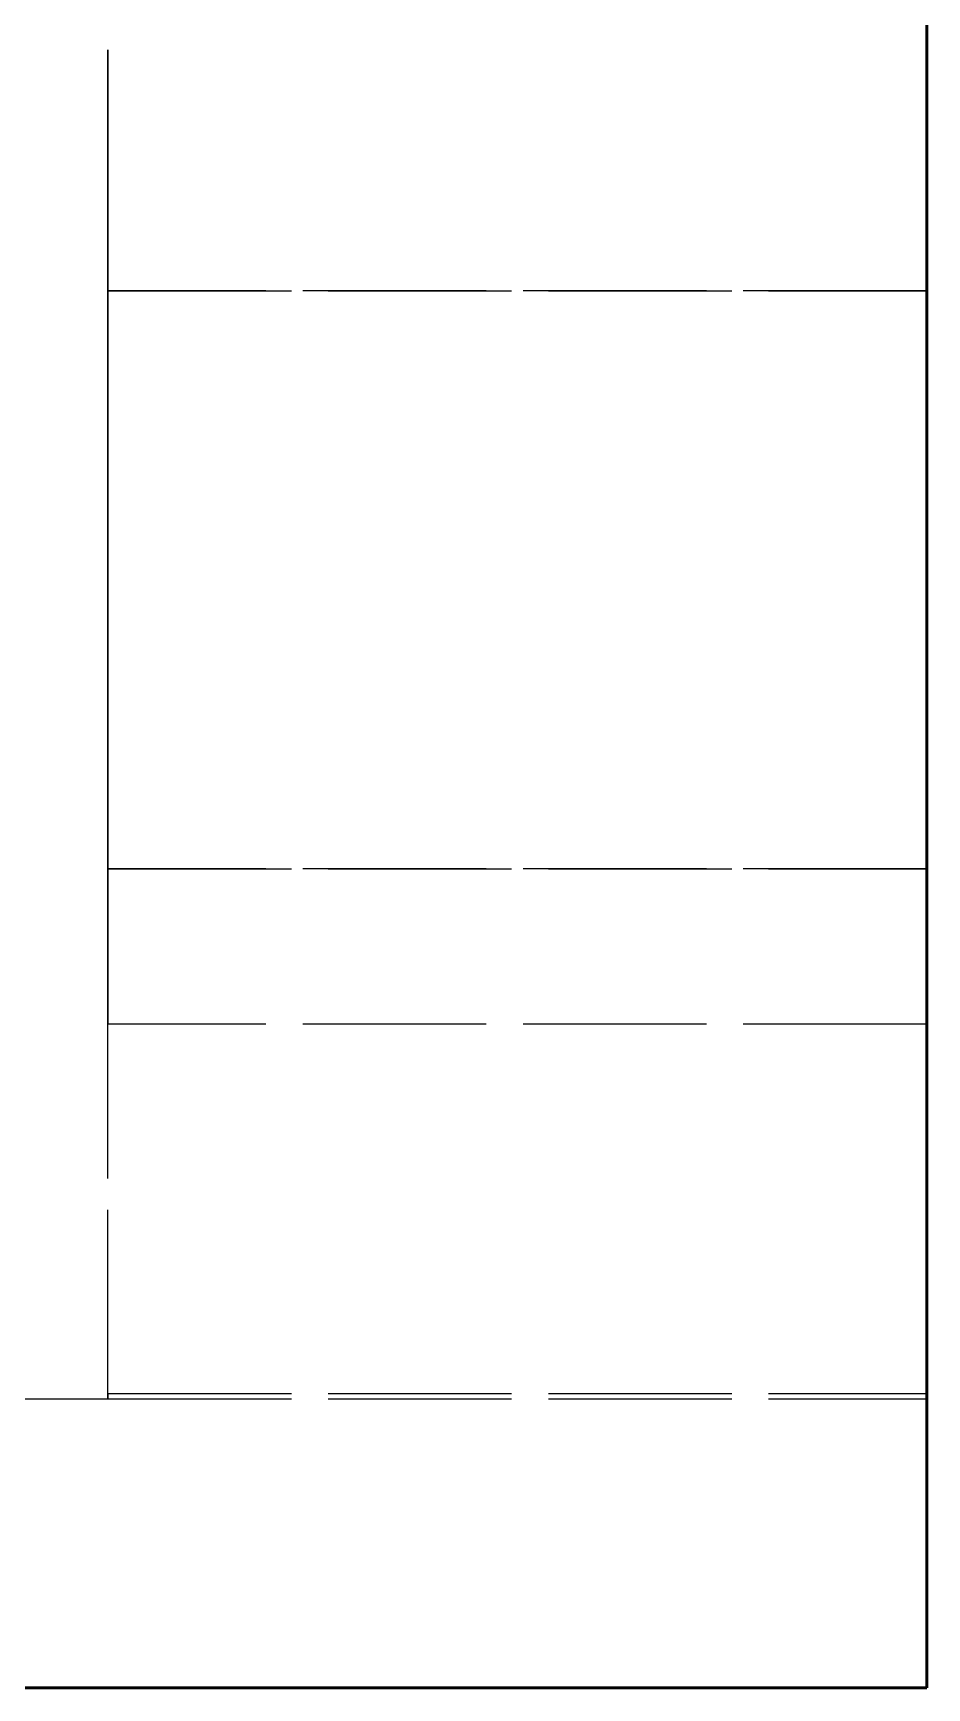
# Model space of a CAD drawing. Header units: millimetres. Extents: x 0 to 420, y 0 to 297.
# Drawn here: x 172.82 to 179, y 225.67 to 237.12 of the extents above; entities that cross this region are included whole.
import ezdxf

# ---------------------------------------------------------------- set-up
doc = ezdxf.new("R2010")
doc.units = ezdxf.units.MM
doc.linetypes.add('DASHED', pattern=[1.524, 1.27, -0.254])
doc.layers.add('HIDDEN', color=8, linetype='DASHED', lineweight=25)
doc.layers.add('VISIBLE', color=7, linetype='CONTINUOUS', lineweight=50)

msp = doc.modelspace()

# ---------------------------------------------------------------- linework, layer by layer
at = {"layer": 'HIDDEN'}
for points in [[(179, 272), (179, 235.33333)], [(179, 235.33333), (179, 272)], [(179, 233.66667), (179, 272)], [(173.33333, 237), (173.33333, 236.99645)], [(173.33333, 236.99834), (173.33333, 237)], [(173.33333, 237), (173.33333, 236.99834)], [(173.33333, 236.99645), (173.33333, 237)], [(173.33333, 236.9801), (173.33333, 236.99834)], [(173.33333, 236.99834), (173.33333, 236.9801)], [(173.33333, 236.99645), (173.33333, 236.97443)], [(173.33333, 236.97443), (173.33333, 236.99645)], [(173.33333, 236.94183), (173.33333, 236.9801)], [(173.33333, 236.9801), (173.33333, 236.94183)], [(173.33333, 236.97443), (173.33333, 236.93241)], [(173.33333, 236.93241), (173.33333, 236.97443)], [(173.33333, 236.88373), (173.33333, 236.94183)], [(173.33333, 236.94183), (173.33333, 236.88373)], [(173.33333, 236.93241), (173.33333, 236.87061)], [(173.33333, 236.87061), (173.33333, 236.93241)], [(179, 237), (179, 236.99834)], [(179, 236.99645), (179, 237)], [(179, 237), (179, 236.99645)], [(179, 236.99834), (179, 237)], [(179, 236.99834), (179, 236.9801)], [(179, 236.9801), (179, 236.99834)], [(179, 236.97443), (179, 236.99645)], [(179, 236.99645), (179, 236.97443)], [(179, 236.9801), (179, 236.94183)], [(179, 236.94183), (179, 236.9801)], [(179, 236.93241), (179, 236.97443)], [(179, 236.97443), (179, 236.93241)], [(179, 236.94183), (179, 236.88373)], [(179, 236.88373), (179, 236.94183)], [(179, 236.87061), (179, 236.93241)], [(179, 236.93241), (179, 236.87061)], [(173.33333, 236.80613), (173.33333, 236.88373)], [(173.33333, 236.88373), (173.33333, 236.80613)], [(173.33333, 236.87061), (173.33333, 236.78939)], [(173.33333, 236.78939), (173.33333, 236.87061)], [(173.33333, 236.70945), (173.33333, 236.80613)], [(173.33333, 236.80613), (173.33333, 236.70945)], [(173.33333, 236.78939), (173.33333, 236.68918)], [(173.33333, 236.68918), (173.33333, 236.78939)], [(179, 236.88373), (179, 236.80613)], [(179, 236.80613), (179, 236.88373)], [(179, 236.78939), (179, 236.87061)], [(179, 236.87061), (179, 236.78939)], [(179, 236.80613), (179, 236.70945)], [(179, 236.70945), (179, 236.80613)], [(179, 236.68918), (179, 236.78939)], [(179, 236.78939), (179, 236.68918)], [(173.33333, 236.59422), (173.33333, 236.70945)], [(173.33333, 236.70945), (173.33333, 236.59422)], [(173.33333, 236.68918), (173.33333, 236.57053)], [(173.33333, 236.57053), (173.33333, 236.68918)], [(179, 236.70945), (179, 236.59422)], [(179, 236.59422), (179, 236.70945)], [(179, 236.57053), (179, 236.68918)], [(179, 236.68918), (179, 236.57053)], [(173.33333, 236.46108), (173.33333, 236.59422)], [(173.33333, 236.59422), (173.33333, 236.46108)], [(173.33333, 236.57053), (173.33333, 236.4341)], [(173.33333, 236.4341), (173.33333, 236.57053)], [(179, 236.59422), (179, 236.46108)], [(179, 236.46108), (179, 236.59422)], [(179, 236.4341), (179, 236.57053)], [(179, 236.57053), (179, 236.4341)], [(173.33333, 236.31075), (173.33333, 236.46108)], [(173.33333, 236.46108), (173.33333, 236.31075)], [(179, 236.46108), (179, 236.31075)], [(179, 236.31075), (179, 236.46108)], [(173.33333, 236.4341), (173.33333, 236.28063)], [(173.33333, 236.28063), (173.33333, 236.4341)], [(179, 236.28063), (179, 236.4341)], [(179, 236.4341), (179, 236.28063)], [(173.33333, 236.14407), (173.33333, 236.31075)], [(173.33333, 236.31075), (173.33333, 236.14407)], [(173.33333, 236.28063), (173.33333, 236.11097)], [(173.33333, 236.11097), (173.33333, 236.28063)], [(179, 236.31075), (179, 236.14407)], [(179, 236.14407), (179, 236.31075)], [(179, 236.11097), (179, 236.28063)], [(179, 236.28063), (179, 236.11097)], [(173.33333, 235.96195), (173.33333, 236.14407)], [(173.33333, 236.14407), (173.33333, 235.96195)], [(173.33333, 236.11097), (173.33333, 235.92606)], [(173.33333, 235.92606), (173.33333, 236.11097)], [(179, 236.14407), (179, 235.96195)], [(179, 235.96195), (179, 236.14407)], [(179, 235.92606), (179, 236.11097)], [(179, 236.11097), (179, 235.92606)], [(173.33333, 235.76539), (173.33333, 235.96195)], [(173.33333, 235.96195), (173.33333, 235.76539)], [(173.33333, 235.92606), (173.33333, 235.7269)], [(173.33333, 235.7269), (173.33333, 235.92606)], [(179, 235.96195), (179, 235.76539)], [(179, 235.76539), (179, 235.96195)], [(179, 235.7269), (179, 235.92606)], [(179, 235.92606), (179, 235.7269)], [(173.33333, 235.55546), (173.33333, 235.76539)], [(173.33333, 235.76539), (173.33333, 235.55546)], [(179, 235.76539), (179, 235.55546)], [(179, 235.55546), (179, 235.76539)], [(173.33333, 235.7269), (173.33333, 235.51459)], [(173.33333, 235.51459), (173.33333, 235.7269)], [(179, 235.51459), (179, 235.7269)], [(179, 235.7269), (179, 235.51459)], [(173.33333, 235.33333), (173.33333, 235.55546)], [(173.33333, 235.55546), (173.33333, 235.33333)], [(179, 235.55546), (179, 235.33333)], [(179, 235.33333), (179, 235.55546)], [(173.33333, 235.51459), (173.33333, 235.2903)], [(173.33333, 235.2903), (173.33333, 235.51459)], [(179, 235.2903), (179, 235.51459)], [(179, 235.51459), (179, 235.2903)], [(179, 235.33333), (173.33333, 235.33333)], [(179, 235.33333), (173.33333, 235.33333)], [(173.33333, 235.33333), (179, 235.33333)], [(173.33333, 233.66667), (173.33333, 235.33333)], [(173.33333, 233.66667), (173.33333, 235.33333)], [(173.33333, 235.33333), (179, 235.33333)], [(173.33333, 235.2903), (173.33333, 235.05525)], [(173.33333, 235.05525), (173.33333, 235.2903)], [(179, 235.05525), (179, 235.2903)], [(179, 235.2903), (179, 235.05525)], [(173.33333, 235.05525), (173.33333, 234.81075)], [(173.33333, 234.81075), (173.33333, 235.05525)], [(179, 234.81075), (179, 235.05525)], [(179, 235.05525), (179, 234.81075)], [(173.33333, 234.81075), (173.33333, 234.55813)], [(173.33333, 234.55813), (173.33333, 234.81075)], [(179, 234.55813), (179, 234.81075)], [(179, 234.81075), (179, 234.55813)], [(173.33333, 234.55813), (173.33333, 234.29878)], [(173.33333, 234.29878), (173.33333, 234.55813)], [(179, 234.29878), (179, 234.55813)], [(179, 234.55813), (179, 234.29878)], [(173.33333, 234.43333), (173.33333, 234.43026)], [(173.33333, 234.43026), (173.33333, 234.43333)], [(173.33333, 234.43333), (173.33333, 234.43026)], [(173.33333, 234.43026), (173.33333, 234.43333)], [(173.33333, 234.43026), (173.33333, 234.42105)], [(173.33333, 234.42105), (173.33333, 234.43026)], [(173.33333, 234.43026), (173.33333, 234.42105)], [(173.33333, 234.42105), (173.33333, 234.43026)], [(173.33333, 234.42105), (173.33333, 234.40575)], [(173.33333, 234.40575), (173.33333, 234.42105)], [(173.33333, 234.42105), (173.33333, 234.40575)], [(173.33333, 234.40575), (173.33333, 234.42105)], [(173.33333, 234.40575), (173.33333, 234.38446)], [(173.33333, 234.38446), (173.33333, 234.40575)], [(173.33333, 234.40575), (173.33333, 234.38446)], [(173.33333, 234.38446), (173.33333, 234.40575)], [(173.33333, 234.38446), (173.33333, 234.35729)], [(173.33333, 234.35729), (173.33333, 234.38446)], [(173.33333, 234.38446), (173.33333, 234.35729)], [(173.33333, 234.35729), (173.33333, 234.38446)], [(179, 234.43333), (179, 234.43026)], [(179, 234.43026), (179, 234.43333)], [(179, 234.43333), (179, 234.43026)], [(179, 234.43026), (179, 234.43333)], [(179, 234.43026), (179, 234.42105)], [(179, 234.42105), (179, 234.43026)], [(179, 234.43026), (179, 234.42105)], [(179, 234.42105), (179, 234.43026)], [(179, 234.42105), (179, 234.40575)], [(179, 234.40575), (179, 234.42105)], [(179, 234.42105), (179, 234.40575)], [(179, 234.40575), (179, 234.42105)], [(179, 234.40575), (179, 234.38446)], [(179, 234.38446), (179, 234.40575)], [(179, 234.40575), (179, 234.38446)], [(179, 234.38446), (179, 234.40575)], [(179, 234.38446), (179, 234.35729)], [(179, 234.35729), (179, 234.38446)], [(179, 234.38446), (179, 234.35729)], [(179, 234.35729), (179, 234.38446)], [(173.33333, 234.35729), (173.33333, 234.3244)], [(173.33333, 234.3244), (173.33333, 234.35729)], [(173.33333, 234.35729), (173.33333, 234.3244)], [(173.33333, 234.3244), (173.33333, 234.35729)], [(173.33333, 234.3244), (173.33333, 234.28596)], [(173.33333, 234.28596), (173.33333, 234.3244)], [(173.33333, 234.3244), (173.33333, 234.28596)], [(173.33333, 234.28596), (173.33333, 234.3244)], [(173.33333, 234.29878), (173.33333, 234.03413)], [(173.33333, 234.03413), (173.33333, 234.29878)], [(173.33333, 234.28596), (173.33333, 234.2422)], [(173.33333, 234.2422), (173.33333, 234.28596)], [(173.33333, 234.28596), (173.33333, 234.2422)], [(173.33333, 234.2422), (173.33333, 234.28596)], [(179, 234.35729), (179, 234.3244)], [(179, 234.3244), (179, 234.35729)], [(179, 234.35729), (179, 234.3244)], [(179, 234.3244), (179, 234.35729)], [(179, 234.3244), (179, 234.28596)], [(179, 234.28596), (179, 234.3244)], [(179, 234.3244), (179, 234.28596)], [(179, 234.28596), (179, 234.3244)], [(179, 234.03413), (179, 234.29878)], [(179, 234.29878), (179, 234.03413)], [(179, 234.28596), (179, 234.2422)], [(179, 234.2422), (179, 234.28596)], [(179, 234.28596), (179, 234.2422)], [(179, 234.2422), (179, 234.28596)], [(173.33333, 234.2422), (173.33333, 234.19335)], [(173.33333, 234.19335), (173.33333, 234.2422)], [(173.33333, 234.2422), (173.33333, 234.19335)], [(173.33333, 234.19335), (173.33333, 234.2422)], [(173.33333, 234.19335), (173.33333, 234.13969)], [(173.33333, 234.13969), (173.33333, 234.19335)], [(173.33333, 234.19335), (173.33333, 234.13969)], [(173.33333, 234.13969), (173.33333, 234.19335)], [(179, 234.2422), (179, 234.19335)], [(179, 234.19335), (179, 234.2422)], [(179, 234.2422), (179, 234.19335)], [(179, 234.19335), (179, 234.2422)], [(179, 234.19335), (179, 234.13969)], [(179, 234.13969), (179, 234.19335)], [(179, 234.19335), (179, 234.13969)], [(179, 234.13969), (179, 234.19335)], [(173.33333, 234.13969), (173.33333, 234.08152)], [(173.33333, 234.08152), (173.33333, 234.13969)], [(173.33333, 234.13969), (173.33333, 234.08152)], [(173.33333, 234.08152), (173.33333, 234.13969)], [(173.33333, 234.08152), (173.33333, 234.01917)], [(173.33333, 234.01917), (173.33333, 234.08152)], [(173.33333, 234.08152), (173.33333, 234.01917)], [(173.33333, 234.01917), (173.33333, 234.08152)], [(179, 234.13969), (179, 234.08152)], [(179, 234.08152), (179, 234.13969)], [(179, 234.13969), (179, 234.08152)], [(179, 234.08152), (179, 234.13969)], [(179, 234.08152), (179, 234.01917)], [(179, 234.01917), (179, 234.08152)], [(179, 234.08152), (179, 234.01917)], [(179, 234.01917), (179, 234.08152)], [(173.33333, 234.03413), (173.33333, 233.76563)], [(173.33333, 233.76563), (173.33333, 234.03413)], [(173.33333, 234.01917), (173.33333, 233.95299)], [(173.33333, 233.95299), (173.33333, 234.01917)], [(173.33333, 234.01917), (173.33333, 233.95299)], [(173.33333, 233.95299), (173.33333, 234.01917)], [(173.33333, 233.95299), (173.33333, 233.88333)], [(173.33333, 233.88333), (173.33333, 233.95299)], [(173.33333, 233.95299), (173.33333, 233.88333)], [(173.33333, 233.88333), (173.33333, 233.95299)], [(179, 233.76563), (179, 234.03413)], [(179, 234.03413), (179, 233.76563)], [(179, 234.01917), (179, 233.95299)], [(179, 233.95299), (179, 234.01917)], [(179, 234.01917), (179, 233.95299)], [(179, 233.95299), (179, 234.01917)], [(179, 233.95299), (179, 233.88333)], [(179, 233.88333), (179, 233.95299)], [(179, 233.95299), (179, 233.88333)], [(179, 233.88333), (179, 233.95299)], [(173.33333, 233.88333), (173.33333, 233.81061)], [(173.33333, 233.81061), (173.33333, 233.88333)], [(173.33333, 233.88333), (173.33333, 233.81061)], [(173.33333, 233.81061), (173.33333, 233.88333)], [(173.33333, 233.81061), (173.33333, 233.73521)], [(173.33333, 233.73521), (173.33333, 233.81061)], [(173.33333, 233.81061), (173.33333, 233.73521)], [(173.33333, 233.73521), (173.33333, 233.81061)], [(179, 233.88333), (179, 233.81061)], [(179, 233.81061), (179, 233.88333)], [(179, 233.88333), (179, 233.81061)], [(179, 233.81061), (179, 233.88333)], [(179, 233.81061), (179, 233.73521)], [(179, 233.73521), (179, 233.81061)], [(179, 233.81061), (179, 233.73521)], [(179, 233.73521), (179, 233.81061)], [(173.33333, 233.76563), (173.33333, 233.49476)], [(173.33333, 233.49476), (173.33333, 233.76563)], [(173.33333, 233.73521), (173.33333, 233.65756)], [(173.33333, 233.65756), (173.33333, 233.73521)], [(173.33333, 233.73521), (173.33333, 233.65756)], [(173.33333, 233.65756), (173.33333, 233.73521)], [(179, 233.49476), (179, 233.76563)], [(179, 233.76563), (179, 233.49476)], [(179, 233.73521), (179, 233.65756)], [(179, 233.65756), (179, 233.73521)], [(179, 233.73521), (179, 233.65756)], [(179, 233.65756), (179, 233.73521)], [(173.33333, 233.66667), (173.33333, 233.26754)], [(173.33333, 233.26754), (173.33333, 233.66667)], [(173.33333, 233.65756), (173.33333, 233.57811)], [(173.33333, 233.57811), (173.33333, 233.65756)], [(173.33333, 233.65756), (173.33333, 233.57811)], [(173.33333, 233.57811), (173.33333, 233.65756)], [(179, 233.66667), (179, 233.06883)], [(179, 233.65756), (179, 233.57811)], [(179, 233.57811), (179, 233.65756)], [(179, 233.65756), (179, 233.57811)], [(179, 233.57811), (179, 233.65756)], [(173.33333, 233.57811), (173.33333, 233.49728)], [(173.33333, 233.49728), (173.33333, 233.57811)], [(173.33333, 233.57811), (173.33333, 233.49728)], [(173.33333, 233.49728), (173.33333, 233.57811)], [(173.33333, 233.49728), (173.33333, 233.41554)], [(173.33333, 233.41554), (173.33333, 233.49728)], [(173.33333, 233.49728), (173.33333, 233.41554)], [(173.33333, 233.41554), (173.33333, 233.49728)], [(173.33333, 233.49476), (173.33333, 233.22299)], [(173.33333, 233.22299), (173.33333, 233.49476)], [(179, 233.57811), (179, 233.49728)], [(179, 233.49728), (179, 233.57811)], [(179, 233.57811), (179, 233.49728)], [(179, 233.49728), (179, 233.57811)], [(179, 233.49728), (179, 233.41554)], [(179, 233.41554), (179, 233.49728)], [(179, 233.49728), (179, 233.41554)], [(179, 233.41554), (179, 233.49728)], [(179, 233.22299), (179, 233.49476)], [(179, 233.49476), (179, 233.22299)], [(173.33333, 233.41554), (173.33333, 233.33333)], [(173.33333, 233.33333), (173.33333, 233.41554)], [(173.33333, 233.41554), (173.33333, 233.33333)], [(173.33333, 233.33333), (173.33333, 233.41554)], [(179, 233.41554), (179, 233.33333)], [(179, 233.33333), (179, 233.41554)], [(179, 233.41554), (179, 233.33333)], [(179, 233.33333), (179, 233.41554)], [(173.33333, 233.25113), (173.33333, 233.33333)], [(173.33333, 233.33333), (173.33333, 233.25113)], [(173.33333, 233.25113), (173.33333, 233.33333)], [(173.33333, 233.33333), (173.33333, 233.25113)], [(173.33333, 233.26754), (173.33333, 232.87017)], [(173.33333, 232.87017), (173.33333, 233.26754)], [(173.33333, 233.16939), (173.33333, 233.25113)], [(173.33333, 233.25113), (173.33333, 233.16939)], [(173.33333, 233.16939), (173.33333, 233.25113)], [(173.33333, 233.25113), (173.33333, 233.16939)], [(179, 233.25113), (179, 233.33333)], [(179, 233.33333), (179, 233.25113)], [(179, 233.25113), (179, 233.33333)], [(179, 233.33333), (179, 233.25113)], [(179, 233.16939), (179, 233.25113)], [(179, 233.25113), (179, 233.16939)], [(179, 233.16939), (179, 233.25113)], [(179, 233.25113), (179, 233.16939)], [(173.33333, 233.22299), (173.33333, 232.95184)], [(173.33333, 232.95184), (173.33333, 233.22299)], [(173.33333, 233.08856), (173.33333, 233.16939)], [(173.33333, 233.16939), (173.33333, 233.08856)], [(173.33333, 233.08856), (173.33333, 233.16939)], [(173.33333, 233.16939), (173.33333, 233.08856)], [(179, 232.95184), (179, 233.22299)], [(179, 233.22299), (179, 232.95184)], [(179, 233.08856), (179, 233.16939)], [(179, 233.16939), (179, 233.08856)], [(179, 233.08856), (179, 233.16939)], [(179, 233.16939), (179, 233.08856)], [(173.33333, 233.0091), (173.33333, 233.08856)], [(173.33333, 233.08856), (173.33333, 233.0091)], [(173.33333, 233.0091), (173.33333, 233.08856)], [(173.33333, 233.08856), (173.33333, 233.0091)], [(173.33333, 232.93146), (173.33333, 233.0091)], [(173.33333, 233.0091), (173.33333, 232.93146)], [(173.33333, 232.93146), (173.33333, 233.0091)], [(173.33333, 233.0091), (173.33333, 232.93146)], [(179, 233.0091), (179, 233.08856)], [(179, 233.08856), (179, 233.0091)], [(179, 233.0091), (179, 233.08856)], [(179, 233.08856), (179, 233.0091)], [(179, 233.06883), (179, 232.47433)], [(179, 232.93146), (179, 233.0091)], [(179, 233.0091), (179, 232.93146)], [(179, 232.93146), (179, 233.0091)], [(179, 233.0091), (179, 232.93146)], [(173.33333, 232.95184), (173.33333, 232.68277)], [(173.33333, 232.68277), (173.33333, 232.95184)], [(173.33333, 232.85606), (173.33333, 232.93146)], [(173.33333, 232.93146), (173.33333, 232.85606)], [(173.33333, 232.85606), (173.33333, 232.93146)], [(173.33333, 232.93146), (173.33333, 232.85606)], [(179, 232.68277), (179, 232.95184)], [(179, 232.95184), (179, 232.68277)], [(179, 232.85606), (179, 232.93146)], [(179, 232.93146), (179, 232.85606)], [(179, 232.85606), (179, 232.93146)], [(179, 232.93146), (179, 232.85606)], [(173.33333, 232.87017), (173.33333, 232.47634)], [(173.33333, 232.47634), (173.33333, 232.87017)], [(173.33333, 232.78333), (173.33333, 232.85606)], [(173.33333, 232.85606), (173.33333, 232.78333)], [(173.33333, 232.78333), (173.33333, 232.85606)], [(173.33333, 232.85606), (173.33333, 232.78333)], [(173.33333, 232.71368), (173.33333, 232.78333)], [(173.33333, 232.78333), (173.33333, 232.71368)], [(173.33333, 232.71368), (173.33333, 232.78333)], [(173.33333, 232.78333), (173.33333, 232.71368)], [(179, 232.78333), (179, 232.85606)], [(179, 232.85606), (179, 232.78333)], [(179, 232.78333), (179, 232.85606)], [(179, 232.85606), (179, 232.78333)], [(179, 232.71368), (179, 232.78333)], [(179, 232.78333), (179, 232.71368)], [(179, 232.71368), (179, 232.78333)], [(179, 232.78333), (179, 232.71368)], [(173.33333, 232.64749), (173.33333, 232.71368)], [(173.33333, 232.71368), (173.33333, 232.64749)], [(173.33333, 232.64749), (173.33333, 232.71368)], [(173.33333, 232.71368), (173.33333, 232.64749)], [(173.33333, 232.68277), (173.33333, 232.41729)], [(173.33333, 232.41729), (173.33333, 232.68277)], [(179, 232.64749), (179, 232.71368)], [(179, 232.71368), (179, 232.64749)], [(179, 232.64749), (179, 232.71368)], [(179, 232.71368), (179, 232.64749)], [(179, 232.41729), (179, 232.68277)], [(179, 232.68277), (179, 232.41729)], [(173.33333, 232.58514), (173.33333, 232.64749)], [(173.33333, 232.64749), (173.33333, 232.58514)], [(173.33333, 232.58514), (173.33333, 232.64749)], [(173.33333, 232.64749), (173.33333, 232.58514)], [(173.33333, 232.52698), (173.33333, 232.58514)], [(173.33333, 232.58514), (173.33333, 232.52698)], [(173.33333, 232.52698), (173.33333, 232.58514)], [(173.33333, 232.58514), (173.33333, 232.52698)], [(179, 232.58514), (179, 232.64749)], [(179, 232.64749), (179, 232.58514)], [(179, 232.58514), (179, 232.64749)], [(179, 232.64749), (179, 232.58514)], [(179, 232.52698), (179, 232.58514)], [(179, 232.58514), (179, 232.52698)], [(179, 232.52698), (179, 232.58514)], [(179, 232.58514), (179, 232.52698)], [(173.33333, 232.47332), (173.33333, 232.52698)], [(173.33333, 232.52698), (173.33333, 232.47332)], [(173.33333, 232.47332), (173.33333, 232.52698)], [(173.33333, 232.52698), (173.33333, 232.47332)], [(173.33333, 232.47634), (173.33333, 232.08778)], [(173.33333, 232.08778), (173.33333, 232.47634)], [(173.33333, 232.42447), (173.33333, 232.47332)], [(173.33333, 232.47332), (173.33333, 232.42447)], [(173.33333, 232.42447), (173.33333, 232.47332)], [(173.33333, 232.47332), (173.33333, 232.42447)], [(179, 232.47332), (179, 232.52698)], [(179, 232.52698), (179, 232.47332)], [(179, 232.47332), (179, 232.52698)], [(179, 232.52698), (179, 232.47332)], [(179, 232.47433), (179, 231.8865)], [(179, 232.42447), (179, 232.47332)], [(179, 232.47332), (179, 232.42447)], [(179, 232.42447), (179, 232.47332)], [(179, 232.47332), (179, 232.42447)], [(173.33333, 232.38071), (173.33333, 232.42447)], [(173.33333, 232.42447), (173.33333, 232.38071)], [(173.33333, 232.38071), (173.33333, 232.42447)], [(173.33333, 232.42447), (173.33333, 232.38071)], [(173.33333, 232.41729), (173.33333, 232.15683)], [(173.33333, 232.15683), (173.33333, 232.41729)], [(173.33333, 232.34227), (173.33333, 232.38071)], [(173.33333, 232.38071), (173.33333, 232.34227)], [(173.33333, 232.34227), (173.33333, 232.38071)], [(173.33333, 232.38071), (173.33333, 232.34227)], [(173.33333, 232.30937), (173.33333, 232.34227)], [(173.33333, 232.34227), (173.33333, 232.30937)], [(173.33333, 232.30937), (173.33333, 232.34227)], [(173.33333, 232.34227), (173.33333, 232.30937)], [(179, 232.38071), (179, 232.42447)], [(179, 232.42447), (179, 232.38071)], [(179, 232.38071), (179, 232.42447)], [(179, 232.42447), (179, 232.38071)], [(179, 232.15683), (179, 232.41729)], [(179, 232.41729), (179, 232.15683)], [(179, 232.34227), (179, 232.38071)], [(179, 232.38071), (179, 232.34227)], [(179, 232.34227), (179, 232.38071)], [(179, 232.38071), (179, 232.34227)], [(179, 232.30937), (179, 232.34227)], [(179, 232.34227), (179, 232.30937)], [(179, 232.30937), (179, 232.34227)], [(179, 232.34227), (179, 232.30937)], [(173.33333, 232.2822), (173.33333, 232.30937)], [(173.33333, 232.30937), (173.33333, 232.2822)], [(173.33333, 232.2822), (173.33333, 232.30937)], [(173.33333, 232.30937), (173.33333, 232.2822)], [(173.33333, 232.26091), (173.33333, 232.2822)], [(173.33333, 232.2822), (173.33333, 232.26091)], [(173.33333, 232.26091), (173.33333, 232.2822)], [(173.33333, 232.2822), (173.33333, 232.26091)], [(173.33333, 232.24562), (173.33333, 232.26091)], [(173.33333, 232.26091), (173.33333, 232.24562)], [(173.33333, 232.24562), (173.33333, 232.26091)], [(173.33333, 232.26091), (173.33333, 232.24562)], [(173.33333, 232.23641), (173.33333, 232.24562)], [(173.33333, 232.24562), (173.33333, 232.23641)], [(173.33333, 232.23641), (173.33333, 232.24562)], [(173.33333, 232.24562), (173.33333, 232.23641)], [(173.33333, 232.23333), (173.33333, 232.23641)], [(173.33333, 232.23641), (173.33333, 232.23333)], [(173.33333, 232.23333), (173.33333, 232.23641)], [(173.33333, 232.23641), (173.33333, 232.23333)], [(179, 232.2822), (179, 232.30937)], [(179, 232.30937), (179, 232.2822)], [(179, 232.2822), (179, 232.30937)], [(179, 232.30937), (179, 232.2822)], [(179, 232.26091), (179, 232.2822)], [(179, 232.2822), (179, 232.26091)], [(179, 232.26091), (179, 232.2822)], [(179, 232.2822), (179, 232.26091)], [(179, 232.24562), (179, 232.26091)], [(179, 232.26091), (179, 232.24562)], [(179, 232.24562), (179, 232.26091)], [(179, 232.26091), (179, 232.24562)], [(179, 232.23641), (179, 232.24562)], [(179, 232.24562), (179, 232.23641)], [(179, 232.23641), (179, 232.24562)], [(179, 232.24562), (179, 232.23641)], [(179, 232.23333), (179, 232.23641)], [(179, 232.23641), (179, 232.23333)], [(179, 232.23333), (179, 232.23641)], [(179, 232.23641), (179, 232.23333)], [(173.33333, 232.15683), (173.33333, 231.90284)], [(173.33333, 231.90284), (173.33333, 232.15683)], [(179, 231.90284), (179, 232.15683)], [(179, 232.15683), (179, 231.90284)], [(173.33333, 232.08778), (173.33333, 231.70621)], [(173.33333, 231.70621), (173.33333, 232.08778)], [(173.33333, 231.90284), (173.33333, 231.65671)], [(173.33333, 231.65671), (173.33333, 231.90284)], [(179, 231.65671), (179, 231.90284)], [(179, 231.90284), (179, 231.65671)], [(179, 231.8865), (179, 231.30863)], [(173.33333, 231.70621), (173.33333, 231.33333)], [(173.33333, 231.33333), (173.33333, 231.70621)], [(173.33333, 231.65671), (173.33333, 231.41979)], [(173.33333, 231.41979), (173.33333, 231.65671)], [(179, 231.41979), (179, 231.65671)], [(179, 231.65671), (179, 231.41979)], [(173.33333, 231.41979), (173.33333, 231.19338)], [(173.33333, 231.19338), (173.33333, 231.41979)], [(179, 231.19338), (179, 231.41979)], [(179, 231.41979), (179, 231.19338)], [(173.33333, 231.33333), (173.33333, 231.12478)], [(179, 231.33333), (173.33333, 231.33333)], [(173.33333, 231.33333), (179, 231.33333)], [(173.33333, 231.12478), (173.33333, 231.33333)], [(179, 231.33333), (173.33333, 231.33333)], [(173.33333, 231.33333), (179, 231.33333)], [(179, 231.12478), (179, 231.33333)], [(179, 231.33333), (179, 230.94885)], [(179, 231.33333), (179, 231.12478)], [(179, 230.94885), (179, 231.33333)], [(179, 231.30863), (179, 230.74394)], [(173.33333, 231.19338), (173.33333, 230.97872)], [(173.33333, 230.97872), (173.33333, 231.19338)], [(179, 230.97872), (179, 231.19338)], [(179, 231.19338), (179, 230.97872)], [(173.33333, 231.12478), (173.33333, 230.92689)], [(173.33333, 230.92689), (173.33333, 231.12478)], [(179, 230.92689), (179, 231.12478)], [(179, 231.12478), (179, 230.92689)], [(173.33333, 230.97872), (173.33333, 230.777)], [(173.33333, 230.777), (173.33333, 230.97872)], [(179, 230.777), (179, 230.97872)], [(179, 230.97872), (179, 230.777)], [(179, 230.94885), (179, 230.57793)], [(179, 230.57793), (179, 230.94885)], [(173.33333, 230.92689), (173.33333, 230.74061)], [(173.33333, 230.74061), (173.33333, 230.92689)], [(179, 230.74061), (179, 230.92689)], [(179, 230.92689), (179, 230.74061)], [(173.33333, 230.777), (173.33333, 230.58933)], [(173.33333, 230.58933), (173.33333, 230.777)], [(173.33333, 230.74061), (173.33333, 230.56684)], [(173.33333, 230.56684), (173.33333, 230.74061)], [(179, 230.58933), (179, 230.777)], [(179, 230.777), (179, 230.58933)], [(179, 230.74394), (179, 230.1956)], [(179, 230.56684), (179, 230.74061)], [(179, 230.74061), (179, 230.56684)], [(173.33333, 230.58933), (173.33333, 230.41673)], [(173.33333, 230.41673), (173.33333, 230.58933)], [(173.33333, 230.56684), (173.33333, 230.40643)], [(173.33333, 230.40643), (173.33333, 230.56684)], [(179, 230.41673), (179, 230.58933)], [(179, 230.58933), (179, 230.41673)], [(179, 230.57793), (179, 230.22243)], [(179, 230.22243), (179, 230.57793)], [(179, 230.40643), (179, 230.56684)], [(179, 230.56684), (179, 230.40643)], [(173.33333, 230.41673), (173.33333, 230.26015)], [(173.33333, 230.26015), (173.33333, 230.41673)], [(173.33333, 230.40643), (173.33333, 230.26015)], [(173.33333, 230.26015), (173.33333, 230.40643)], [(179, 230.26015), (179, 230.41673)], [(179, 230.41673), (179, 230.26015)], [(179, 230.26015), (179, 230.40643)], [(179, 230.40643), (179, 230.26015)], [(179, 230.26015), (173.33333, 230.26015)], [(173.33333, 227.70382), (173.33333, 230.26015)], [(179, 230.26015), (173.33333, 230.26015)], [(173.33333, 227.70382), (173.33333, 230.26015)], [(179, 230.26015), (173.33333, 230.26015)], [(173.33333, 227.66667), (173.33333, 230.26015)], [(173.33333, 227.66667), (173.33333, 230.26015)], [(179, 230.26015), (173.33333, 230.26015)], [(179, 230.1956), (179, 230.26015)], [(179, 227.70382), (179, 230.26015)], [(179, 227.66667), (179, 230.26015)], [(179, 227.66667), (179, 230.26015)], [(179, 230.22243), (179, 229.88412)], [(179, 229.88412), (179, 230.22243)], [(179, 230.1956), (179, 229.66667)], [(179, 229.88412), (179, 229.5647)], [(179, 229.5647), (179, 229.88412)], [(179, 229.66667), (179, 229.16011)], [(179, 229.5647), (179, 229.26575)], [(179, 229.26575), (179, 229.5647)], [(179, 229.26575), (179, 228.98877)], [(179, 228.98877), (179, 229.26575)], [(179, 229.16011), (179, 228.67875)], [(179, 228.98877), (179, 228.73514)], [(179, 228.73514), (179, 228.98877)], [(179, 228.73514), (179, 228.50614)], [(179, 228.50614), (179, 228.73514)], [(179, 228.67875), (179, 228.22528)], [(179, 228.50614), (179, 228.30289)], [(179, 228.30289), (179, 228.50614)], [(179, 228.30289), (179, 228.12642)], [(179, 228.12642), (179, 228.30289)], [(179, 228.22528), (179, 227.80225)], [(179, 228.12642), (179, 227.9776)], [(179, 227.9776), (179, 228.12642)], [(179, 227.9776), (179, 227.85719)], [(179, 227.85719), (179, 227.9776)], [(179, 227.85719), (179, 227.76578)], [(179, 227.76578), (179, 227.85719)], [(179, 227.70382), (179, 227.80225)], [(179, 227.80225), (179, 227.41201)], [(179, 227.76578), (179, 227.70382)], [(179, 227.70382), (179, 227.76578)], [(110, 227.66667), (173.33333, 227.66667)], [(173.33333, 227.70382), (173.33333, 227.68319)], [(173.33333, 227.70382), (179, 227.70382)], [(173.33333, 227.68319), (173.33333, 227.70382)], [(173.33333, 227.70382), (179, 227.70382)], [(173.33333, 227.68319), (173.33333, 227.6708)], [(173.33333, 227.6708), (173.33333, 227.68319)], [(173.33333, 227.6708), (173.33333, 227.66667)], [(173.33333, 227.66667), (173.33333, 227.6708)], [(173.33333, 227.66667), (179, 227.66667)], [(173.33333, 227.66667), (179, 227.66667)], [(179, 227.41201), (179, 227.05676)], [(179, 227.05676), (179, 226.73846)], [(179, 226.73846), (179, 226.45892)], [(179, 226.45892), (179, 226.21968)], [(179, 226.21968), (179, 226.02208)], [(179, 226.02208), (179, 225.86724)], [(179, 225.86724), (179, 225.75602)], [(179, 225.75602), (179, 225.68904)], [(179, 225.68904), (179, 225.66667)]]:
    msp.add_lwpolyline(points, dxfattribs=at)
at = {"layer": 'VISIBLE'}
for points in [[(179, 272), (179, 233.66667)], [(179, 233.66667), (179, 233.06883)], [(179, 233.06883), (179, 232.47433)], [(179, 232.47433), (179, 231.8865)], [(179, 231.8865), (179, 231.30863)], [(179, 231.30863), (179, 230.74394)], [(179, 230.74394), (179, 230.1956)], [(179, 227.80225), (179, 230.1956)], [(179, 230.1956), (179, 229.66667)], [(179, 229.66667), (179, 229.16011)], [(179, 229.16011), (179, 228.67875)], [(179, 228.67875), (179, 228.22528)], [(179, 228.22528), (179, 227.80225)], [(179, 227.80225), (179, 227.41201)], [(179, 227.41201), (179, 227.05676)], [(179, 227.05676), (179, 226.73846)], [(179, 226.73846), (179, 226.45892)], [(179, 226.45892), (179, 226.21968)], [(179, 226.21968), (179, 226.02208)], [(179, 226.02208), (179, 225.86724)], [(179, 225.86724), (179, 225.75602)], [(179, 225.75602), (179, 225.68904)], [(179, 225.68904), (179, 225.66667)], [(42, 225.66667), (179, 225.66667)]]:
    msp.add_lwpolyline(points, dxfattribs=at)

doc.saveas('drawing.dxf')
